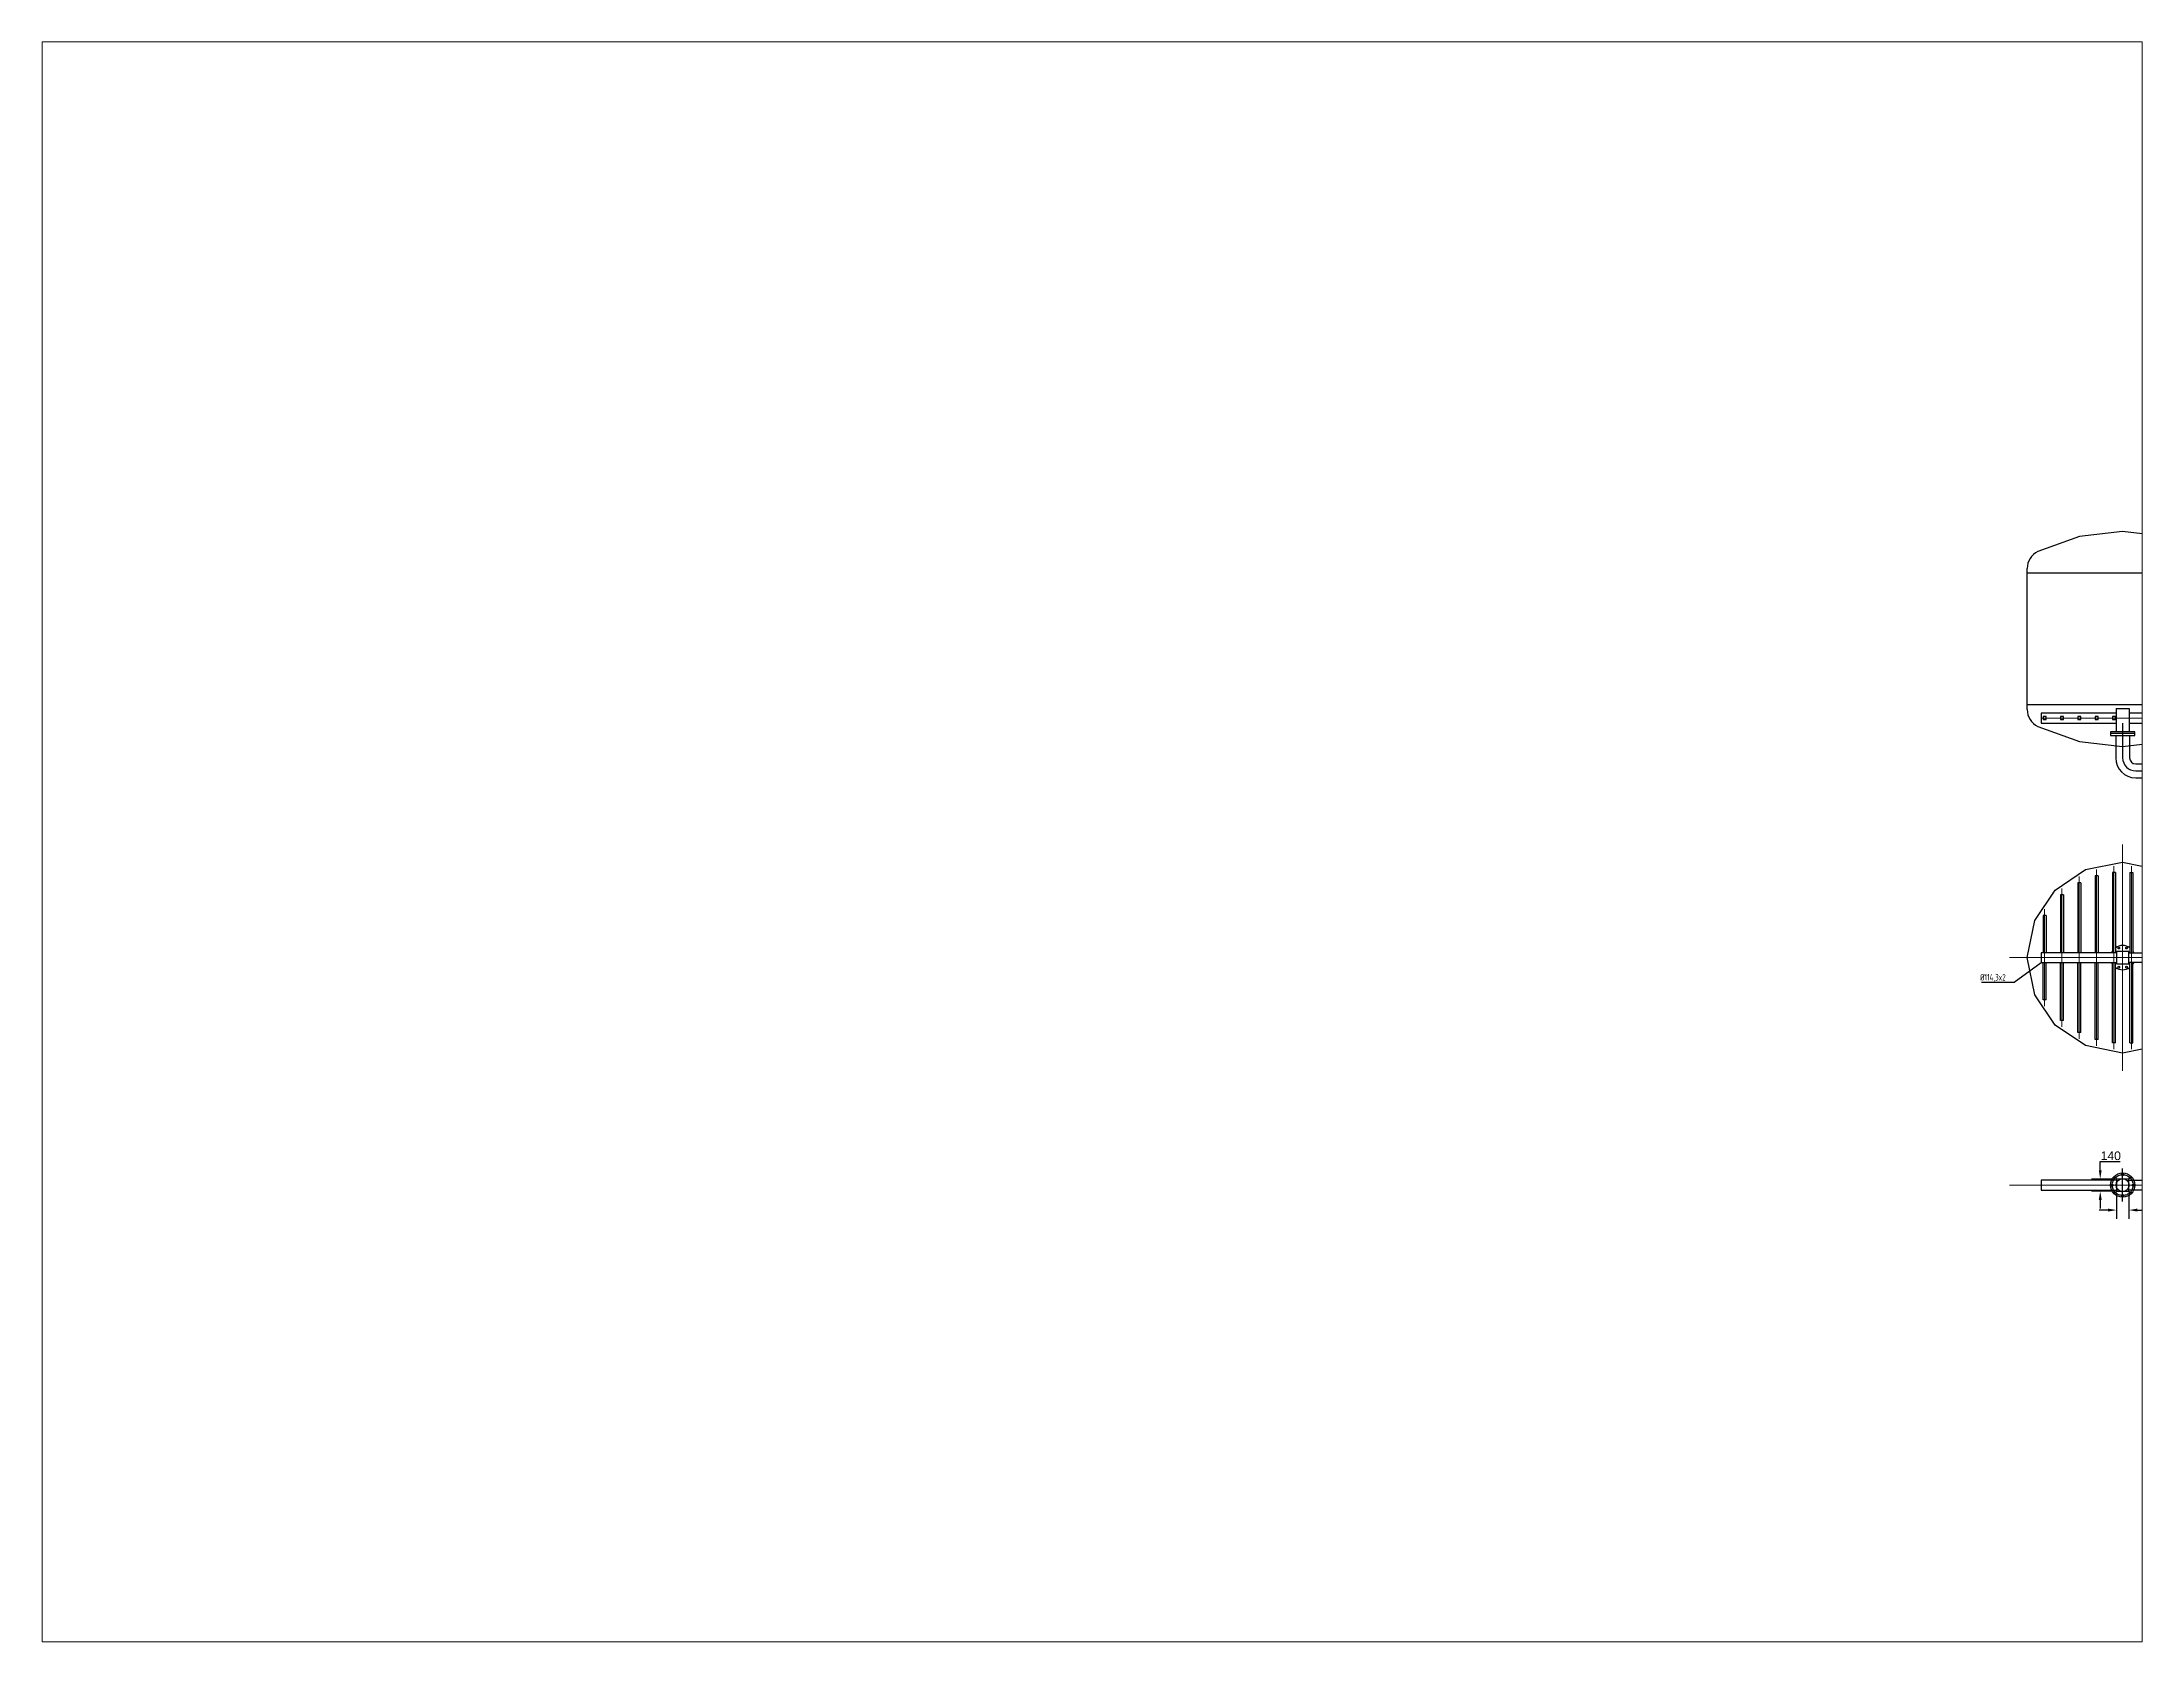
# Paper-space layout 'Лист2' of a CAD drawing. Header units: inches. Extents: x 1.05 to 9.45, y 0.8 to 7.2.
# The model-space entities are those that its viewports show. They can reach past a viewport. Long polylines and large blocks are cut down to what shows.
import ezdxf

# ---------------------------------------------------------------- set-up
doc = ezdxf.new("R2010")
doc.units = ezdxf.units.IN
doc.header["$MEASUREMENT"] = 0
doc.linetypes.add('ACAD_ISO04W100', pattern=[30, 24, -3, 0, -3])
doc.linetypes.add('ACAD_ISO10W100', pattern=[18, 12, -3, 0, -3])
doc.layers.get('Defpoints').update_dxf_attribs({"color": 2})
for name, color, linetype in [('1', 7, 'Continuous'), ('Filter_pipe', 230, 'Continuous'), ('Размеры', 5, 'Continuous')]:
    doc.layers.add(name, color=color, linetype=linetype)
for name, color, linetype, lineweight in [('Filter', 7, 'Continuous', 30), ('Filter_axis', 10, 'ACAD_ISO04W100', 15), ('Filter_DIM', 7, 'Continuous', 15)]:
    doc.layers.add(name, color=color, linetype=linetype, lineweight=lineweight)
doc.styles.get("Standard").update_dxf_attribs({"font": 'arial.ttf'})
doc.styles.add('ГОСТ', font='', dxfattribs={"width": 0.8, "height": 2.5})
doc.styles.get('ГОСТ').set_extended_font_data('GOST type A')
doc.dimstyles.new('ГОСТ', dxfattribs={"dimtxt": 100, "dimasz": 100, "dimexe": 100, "dimexo": 32, "dimgap": 16, "dimtad": 1, "dimtoh": 1, "dimdec": 0, "dimzin": 0, "dimdsep": 46, "dimtxsty": 'Standard', "dimcen": 40, "dimadec": 0, "dimazin": 0, "dimtfac": 1, "dimtdec": 0, "dimtofl": 0, "dimtmove": 0, "dimatfit": 3, "dimfxl": 1, "dimtolj": 1, "dimtzin": 0, "dimarcsym": 1})

# ---------------------------------------------------------------- blocks, each defined once
blk = doc.blocks.new('*D26')
at = {"layer": 'Defpoints', "color": 0, "transparency": 16777216}
for p in [(12541, -182), (12681, -182), (12681, -400)]:
    blk.add_point(p, dxfattribs=at)
at = {"layer": 'Размеры', "color": 0, "lineweight": -2, "transparency": 16777216}
for p, q in [((12541, -214), (12541, -500)), ((12681, -214), (12681, -500)), ((12441, -400), (12341, -400)), ((12781, -400), (13124, -400))]:
    blk.add_line(p, q, dxfattribs=at)
at = {"layer": 'Размеры', "color": 0, "transparency": 16777216}
for points in [[(12441, -383), (12441, -417), (12541, -400)], [(12781, -383), (12781, -417), (12681, -400)]]:
    blk.add_solid(points, dxfattribs=at)
at = {"layer": 'Размеры', "color": 0, "transparency": 16777216, "insert": (13002, -333), "char_height": 100, "attachment_point": 5}
blk.add_mtext('\\A1;140', dxfattribs=at)
blk = doc.blocks.new('*D27')
at = {"layer": 'Defpoints', "color": 0, "transparency": 16777216}
for p in [(12352, -42), (12541, -42), (12541, -182)]:
    blk.add_point(p, dxfattribs=at)
at = {"layer": 'Размеры', "color": 0, "lineweight": -2, "transparency": 16777216}
for p, q in [((12352, 58), (12352, 158)), ((12352, 158), (12580, 158)), ((12509, -42), (12252, -42)), ((12509, -182), (12252, -182)), ((12352, -282), (12352, -382))]:
    blk.add_line(p, q, dxfattribs=at)
at = {"layer": 'Размеры', "color": 0, "transparency": 16777216}
for points in [[(12336, 58), (12369, 58), (12352, -42)], [(12336, -282), (12369, -282), (12352, -182)]]:
    blk.add_solid(points, dxfattribs=at)
at = {"layer": 'Размеры', "color": 0, "transparency": 16777216, "insert": (12474, 225), "char_height": 100, "attachment_point": 5}
blk.add_mtext('\\A1;140', dxfattribs=at)

msp = doc.modelspace()

# ---------------------------------------------------------------- linework, layer by layer
at = {"layer": '1'}
for p, q in [((11510.60769, 5366.55534), (11510.60769, 6988.94875)), ((13710.60769, 6935.25204), (11510.60769, 6935.25204)), ((13710.60769, 5420.25204), (11510.60769, 5420.25204))]:
    msp.add_line(p, q, dxfattribs=at)
at = {"layer": '1', "linetype": 'ACAD_ISO10W100', "ltscale": 0.008}
msp.add_line((12610.60769, -301.72139), (12610.60769, 77.64743), dxfattribs=at)
at = {"layer": '1', "ltscale": 0.166667}
for centre, radius in [((12564.68568, 2618.43836), 11), ((12656.5297, 2618.43836), 11), ((12564.68568, 2396.70727), 11), ((12656.5297, 2396.70727), 11), ((12610.60769, -112.03698), 140), ((12610.60769, 7.96302), 11), ((12490.60769, -112.03698), 11), ((12525.75488, -27.18417), 11), ((12525.75488, -196.88979), 11), ((12610.60769, -112.03698), 75), ((12610.60769, -232.03698), 11), ((12695.4605, -27.18417), 11), ((12695.4605, -196.88979), 11), ((12730.60769, -112.03698), 11)]:
    msp.add_circle(centre, radius, dxfattribs=at)
at = {"layer": '1', "linetype": 'ACAD_ISO10W100', "ltscale": 0.008}
msp.add_circle((12610.60769, -112.03698), 120, dxfattribs=at)
at = {"layer": '1'}
for centre, radius, start, end in [((12610.60769, 5215.25204), 2200, 63.612200039, 116.387799961), ((11730.60769, 6988.94875), 220, 116.387799961, 180), ((11730.60769, 5366.55534), 220, 180, 243.612200039), ((12610.60769, 7140.25204), 2200, 243.612200039, 296.387799961)]:
    msp.add_arc(centre, radius, start, end, dxfattribs=at)
at = {"layer": 'Filter'}
msp.add_circle((12610.60769, 2507.57261), 1100, dxfattribs=at)
at = {"layer": 'Filter_axis', "linetype": 'ACAD_ISO10W100'}
for points in [[(11670.35744, 5267.20559), (13550.85793, 5267.20559)], [(12610.60769, 3810.5911), (12610.60769, 1204.55453)], [(12110.60769, 3442.23813), (12110.60769, 1572.9067)], [(12310.60769, 3524.23361), (12310.60769, 1490.91121)], [(12510.60769, 3562.84489), (12510.60769, 1452.29994)], [(12710.60769, 3562.84489), (12710.60769, 1452.29994)], [(12910.60769, 3524.23361), (12910.60769, 1490.91121)], [(11910.60769, 3303.56236), (11910.60769, 1711.58246)], [(11710.60769, 3067.57241), (11710.60769, 1947.57241)], [(11307.5894, 2507.57281), (13913.62597, 2507.57281)], [(11307.5894, -112.03698), (13913.62597, -112.03698)]]:
    msp.add_lwpolyline(points, dxfattribs=at)
at = {"layer": 'Filter_pipe'}
for p, q in [((11670.35744, 5324.20559), (11670.35744, 5210.20559)), ((12535.60769, 5324.20559), (11670.35744, 5324.20559)), ((12535.60769, 5378.91296), (12685.60769, 5378.91296)), ((12535.60769, 5378.91296), (12535.60769, 5110.21102)), ((12685.60769, 5378.91296), (12685.60769, 5110.21102)), ((13550.85793, 5324.20559), (12685.60769, 5324.20559)), ((11670.35744, 5210.20559), (12535.60769, 5210.20559)), ((11728.10769, 5284.70559), (11693.10769, 5284.70559)), ((11693.10769, 5284.70559), (11693.10769, 5249.70559)), ((11693.10769, 5249.70559), (11728.10769, 5249.70559)), ((11728.10769, 5249.70559), (11728.10769, 5284.70559)), ((11928.10769, 5284.70559), (11893.10769, 5284.70559)), ((11893.10769, 5284.70559), (11893.10769, 5249.70559)), ((11893.10769, 5249.70559), (11928.10769, 5249.70559)), ((11928.10769, 5249.70559), (11928.10769, 5284.70559)), ((12128.10769, 5284.70559), (12093.10769, 5284.70559)), ((12093.10769, 5284.70559), (12093.10769, 5249.70559)), ((12093.10769, 5249.70559), (12128.10769, 5249.70559)), ((12128.10769, 5249.70559), (12128.10769, 5284.70559)), ((12328.10769, 5284.70559), (12293.10769, 5284.70559)), ((12293.10769, 5284.70559), (12293.10769, 5249.70559)), ((12293.10769, 5249.70559), (12328.10769, 5249.70559)), ((12328.10769, 5249.70559), (12328.10769, 5284.70559)), ((12750.60769, 5110.21102), (12470.60769, 5110.21102)), ((12470.60769, 5110.21102), (12470.60769, 5089.21102)), ((12750.60769, 5089.21102), (12470.60769, 5089.21102)), ((12470.60769, 5089.21102), (12470.60769, 5068.21102)), ((12528.10769, 5284.70559), (12493.10769, 5284.70559)), ((12493.10769, 5284.70559), (12493.10769, 5249.70559)), ((12493.10769, 5249.70559), (12528.10769, 5249.70559)), ((12528.10769, 5249.70559), (12528.10769, 5284.70559)), ((12610.60769, 5210.20559), (12610.60769, 4808.75278)), ((12685.60769, 5210.20559), (13550.85793, 5210.20559)), ((12750.60769, 5089.21102), (12750.60769, 5110.21102)), ((12750.60769, 5068.21102), (12750.60769, 5089.21102)), ((12470.60769, 5068.21102), (12750.60769, 5068.21102)), ((12530.60769, 5068.21102), (12530.60769, 4808.75278)), ((12690.60769, 5068.21102), (12690.60769, 4808.75278)), ((12760.60769, 4738.75278), (13257.08178, 4738.75278)), ((12760.60769, 4658.75278), (13257.08178, 4658.75278)), ((12760.60769, 4578.75278), (13257.08178, 4578.75278)), ((12328.10769, 3451.23401), (12293.10769, 3451.23401)), ((12293.10769, 3451.23401), (12293.10769, 2564.57281)), ((12328.10769, 3451.23401), (12328.10769, 2564.57281)), ((12528.10769, 3489.84529), (12493.10769, 3489.84529)), ((12493.10769, 3489.84529), (12493.10769, 2564.57281)), ((12528.10769, 3489.84529), (12528.10769, 2564.57281)), ((12693.10769, 3489.84529), (12728.10769, 3489.84529)), ((12693.10769, 3489.84529), (12693.10769, 2564.57281)), ((12728.10769, 3489.84529), (12728.10769, 2564.57281)), ((12893.10769, 3451.23401), (12928.10769, 3451.23401)), ((12893.10769, 3451.23401), (12893.10769, 2564.57281)), ((12928.10769, 3451.23401), (12928.10769, 2564.57281)), ((11928.10769, 3230.56276), (11893.10769, 3230.56276)), ((11893.10769, 3230.56276), (11893.10769, 2564.57281)), ((11928.10769, 3230.56276), (11928.10769, 2564.57281)), ((12128.10769, 3369.23853), (12093.10769, 3369.23853)), ((12093.10769, 3369.23853), (12093.10769, 2564.57281)), ((12128.10769, 3369.23853), (12128.10769, 2564.57281)), ((11728.10769, 2994.57281), (11693.10769, 2994.57281)), ((11693.10769, 2994.57281), (11693.10769, 2564.57281)), ((11728.10769, 2994.57281), (11728.10769, 2564.57281)), ((12540.60769, 2564.57281), (11670.35744, 2564.57281)), ((11670.35744, 2564.57281), (11670.35744, 2450.57281)), ((11670.35744, 2450.57281), (12540.60769, 2450.57281)), ((11693.10769, 2020.57281), (11693.10769, 2450.57281)), ((11728.10769, 2020.57281), (11728.10769, 2450.57281)), ((11893.10769, 1784.58286), (11893.10769, 2450.57281)), ((11928.10769, 1784.58286), (11928.10769, 2450.57281)), ((12093.10769, 1645.9071), (12093.10769, 2450.57281)), ((12128.10769, 1645.9071), (12128.10769, 2450.57281)), ((12293.10769, 1563.91161), (12293.10769, 2450.57281)), ((12328.10769, 1563.91161), (12328.10769, 2450.57281)), ((12493.10769, 1525.30034), (12493.10769, 2450.57281)), ((12528.10769, 1525.30034), (12528.10769, 2450.57281)), ((12680.60769, 2577.57281), (12540.60769, 2577.57281)), ((12540.60769, 2577.57281), (12540.60769, 2437.57281)), ((12540.60769, 2437.57281), (12680.60769, 2437.57281)), ((12680.60769, 2437.57281), (12680.60769, 2577.57281)), ((12680.60769, 2564.57281), (13550.85793, 2564.57281)), ((13550.85793, 2450.57281), (12680.60769, 2450.57281)), ((12693.10769, 1525.30034), (12693.10769, 2450.57281)), ((12728.10769, 1525.30034), (12728.10769, 2450.57281)), ((12893.10769, 1563.91161), (12893.10769, 2450.57281)), ((12928.10769, 1563.91161), (12928.10769, 2450.57281)), ((11728.10769, 2020.57281), (11693.10769, 2020.57281)), ((11928.10769, 1784.58286), (11893.10769, 1784.58286)), ((12128.10769, 1645.9071), (12093.10769, 1645.9071)), ((12328.10769, 1563.91161), (12293.10769, 1563.91161)), ((12528.10769, 1525.30034), (12493.10769, 1525.30034)), ((12693.10769, 1525.30034), (12728.10769, 1525.30034)), ((12893.10769, 1563.91161), (12928.10769, 1563.91161)), ((12540.60769, -55.03698), (11670.35744, -55.03698)), ((11670.35744, -55.03698), (11670.35744, -169.03698)), ((11670.35744, -169.03698), (12540.60769, -169.03698)), ((12680.60769, -42.03698), (12540.60769, -42.03698)), ((12540.60769, -42.03698), (12540.60769, -182.03698)), ((12540.60769, -182.03698), (12680.60769, -182.03698)), ((12680.60769, -182.03698), (12680.60769, -42.03698)), ((12680.60769, -55.03698), (13550.85793, -55.03698)), ((13550.85793, -169.03698), (12680.60769, -169.03698))]:
    msp.add_line(p, q, dxfattribs=at)
for centre, radius, start, end in [((12760.60769, 4808.75278), 230, 180, 270), ((12760.60769, 4808.75278), 150, 180, 270), ((12760.60769, 4808.75278), 70, 180, 270), ((12610.60769, 2507.57281), 140, 147.064769503, 155.974520527), ((12610.60769, 2507.57281), 140, 204.025479473, 212.935230497), ((12610.60769, 2507.57281), 140, 53.89366331, 126.10633669), ((12610.60769, 2507.57281), 140, 24.025479473, 32.935230497), ((12610.60769, 2507.57281), 140, 327.064769503, 335.974520527), ((12610.60769, 2507.57281), 140, 233.89366331, 306.10633669)]:
    msp.add_arc(centre, radius, start, end, dxfattribs=at)
at = {"layer": 'Размеры'}
for p, q in [((11360.11599, 2223.5633), (11670.35744, 2450.57281)), ((10985.03572, 2223.5633), (11360.11599, 2223.5633))]:
    msp.add_line(p, q, dxfattribs=at)

# ---------------------------------------------------------------- texts
at = {"layer": 'Размеры', "insert": (10969.18465, 2319.05179), "char_height": 75, "width": 927.7687419, "attachment_point": 1, "style": 'ГОСТ'}
msp.add_mtext('%%C114,3x2', dxfattribs=at)

# ---------------------------------------------------------------- dimensions: what is measured, and where the dimension line sits
at = {"layer": 'Размеры'}
dim = msp.add_linear_dim(base=(12352.36331, -42.03698), p1=(12540.60769, -182.03698), p2=(12540.60769, -42.03698), angle=90, dimstyle='ГОСТ', dxfattribs=at)
dim.commit()
dim.dimension.update_dxf_attribs({"geometry": '*D27', "text_midpoint": (12473.95676, 225.02032)})
dim = msp.add_linear_dim(base=(12680.60769, -399.92074), p1=(12540.60769, -182.03698), p2=(12680.60769, -182.03698), dimstyle='ГОСТ', dxfattribs=at)
dim.commit()
dim.dimension.update_dxf_attribs({"geometry": '*D26', "text_midpoint": (13002.20114, -332.86344)})

psp = doc.layouts.new('Лист2')

# ---------------------------------------------------------------- viewports
at = {"layer": 'Filter_DIM'}
psp.add_viewport(center=(5.25, 4), size=(8.4, 6.4), view_center_point=(739.07844, 3839.70381), view_height=18429.3166762, dxfattribs=at)

doc.saveas('drawing.dxf')
